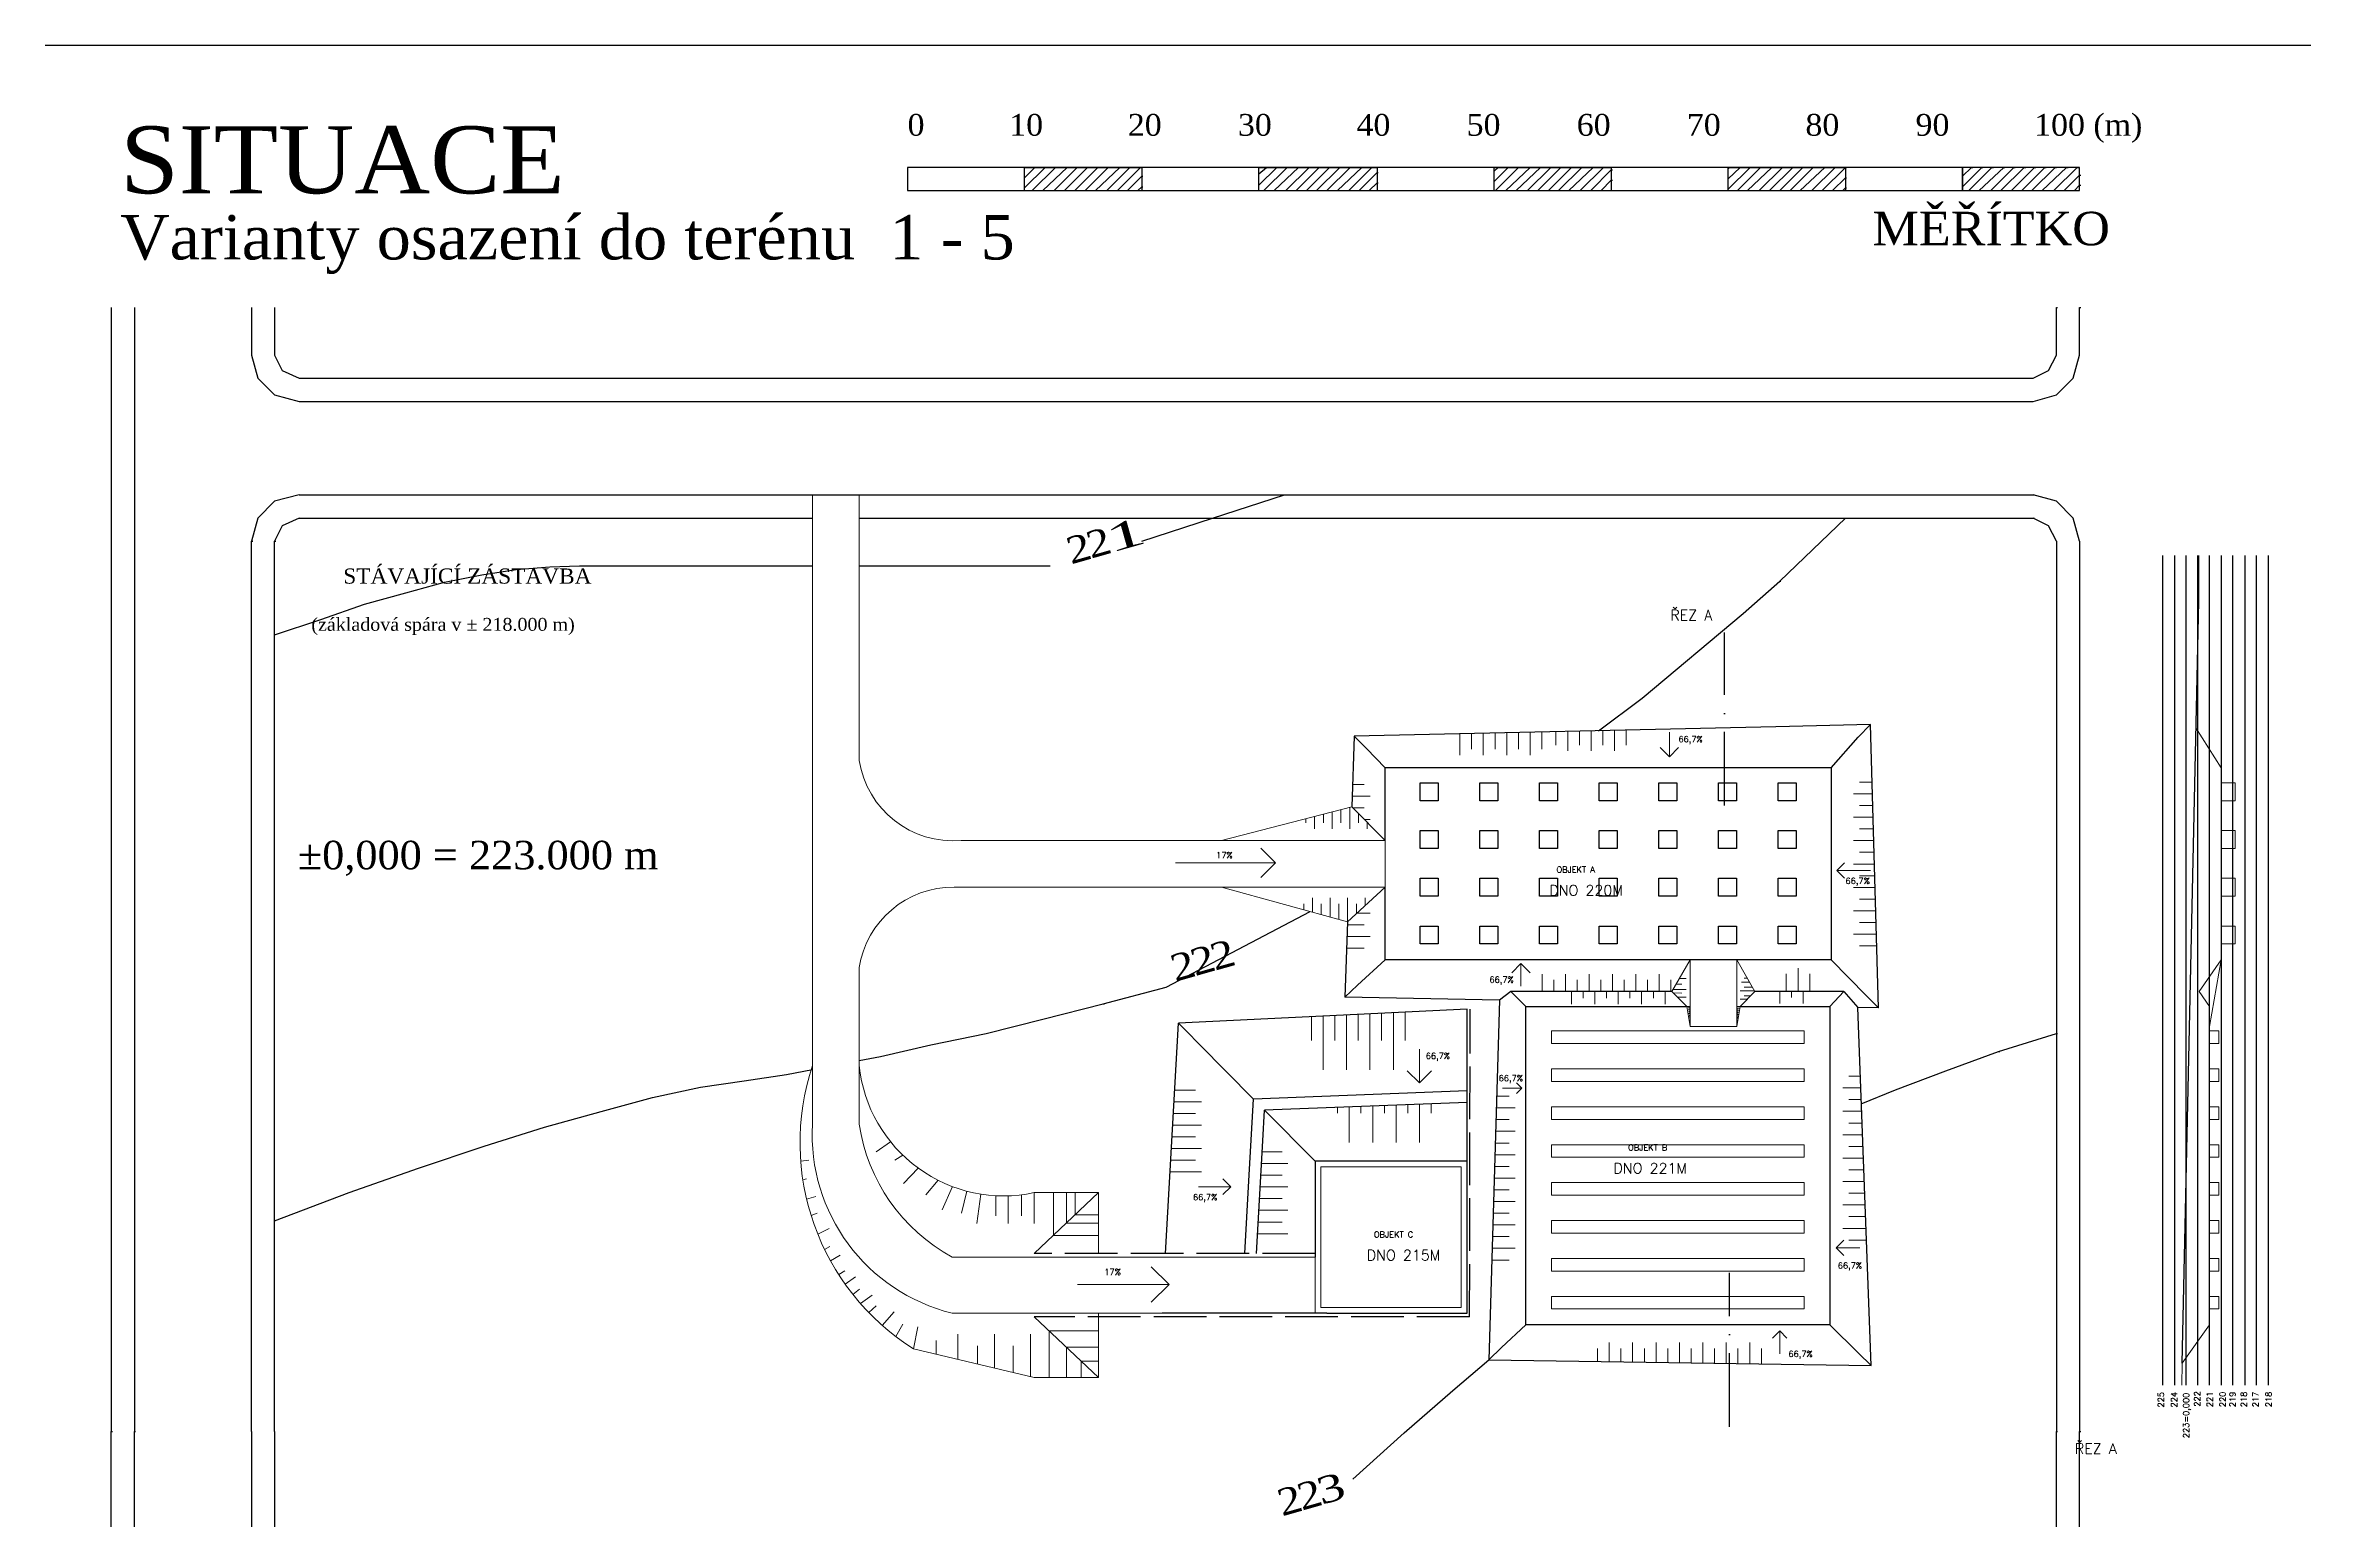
# Model space of a CAD drawing. Header units: millimetres. Extents: x -3518363 to 3223740, y -1530229 to 774657.
# Drawn here: x -3518363 to -3324778, y 188415 to 314490 of the extents above; entities that cross this region are included whole.
import ezdxf

# ---------------------------------------------------------------- set-up
doc = ezdxf.new("R2010")
doc.units = ezdxf.units.MM
doc.header["$LTSCALE"] = 15
doc.header["$MEASUREMENT"] = 0
doc.linetypes.add('ACAD_ISO02W100', pattern=[15, 12, -3])
doc.linetypes.add('ACAD_ISO10W100', pattern=[18, 12, -3, 0, -3])
doc.layers.get('0').update_dxf_attribs({"linetype": 'CONTINUOUS'})
doc.layers.get('DEFPOINTS').update_dxf_attribs({"linetype": 'CONTINUOUS'})
for name, color, linetype, lineweight in [('cesty', 7, 'CONTINUOUS', 15), ('obj 2 pasy', 141, 'ACAD_ISO10W100', 15), ('pažení', 220, 'ACAD_ISO02W100', 30), ('texty', 255, 'CONTINUOUS', 15), ('ŘEZ', 11, 'ACAD_ISO10W100', 15)]:
    doc.layers.add(name, color=color, linetype=linetype, lineweight=lineweight)
for name, color, linetype in [('HRANICE ZEMINY', 200, 'CONTINUOUS'), ('obj 1 patky', 130, 'CONTINUOUS'), ('objekt 1', 40, 'CONTINUOUS'), ('objekt 2', 70, 'CONTINUOUS'), ('objekt 3', 150, 'CONTINUOUS'), ('ŘEZ bílá', 251, 'ACAD_ISO10W100'), ('ŘEZ čerch', 10, 'ACAD_ISO10W100')]:
    doc.layers.add(name, color=color, linetype=linetype)
doc.layers.add('svahovaní', color=7, linetype='CONTINUOUS', lineweight=15, true_color=0xe3331c)
doc.styles.add('romans', font='romans.shx')
doc.styles.add('TIMESNEWROMAN', font='times.ttf')

msp = doc.modelspace()

# ---------------------------------------------------------------- linework, layer by layer
for p, q in [((-3518363.381, 314490.175), (-3324777.818, 314490.175)), ((-3496682.415, 276066.256), (-3348387.696, 276066.256)), ((-3496682.415, 274085.909), (-3452808.815, 274085.909)), ((-3448808.815, 274085.909), (-3373808.815, 274085.909)), ((-3373808.815, 274085.909), (-3348387.696, 274085.909)), ((-3434674.336, 270022.344), (-3432488.233, 270022.344))]:
    msp.add_line(p, q)
at = {"elevation": 0}
for points in [[(-3444678.962, 302093.717), (-3434674.336, 302093.717), (-3434674.336, 304048.346), (-3424669.716, 304048.346), (-3424669.716, 302093.717), (-3414665.096, 302093.717), (-3414665.096, 304048.346), (-3404557.605, 304048.346), (-3404557.605, 302093.717), (-3394552.972, 302093.717), (-3394552.972, 304048.346), (-3384548.365, 304048.346), (-3384548.365, 302093.717), (-3374543.732, 302093.717), (-3374543.732, 304048.346), (-3364539.113, 304048.346), (-3364539.113, 302093.717), (-3354534.493, 302093.717), (-3354534.493, 304048.346), (-3444678.962, 304048.346), (-3444678.962, 302093.717), (-3354431.622, 302093.717)], [(-3434674.336, 303173.889), (-3433799.892, 304048.346), (-3433697.021, 304048.346)], [(-3434674.336, 302299.459), (-3432925.461, 304048.346), (-3432822.59, 304048.346)], [(-3434031.365, 302093.717), (-3432051.018, 304048.346), (-3431922.416, 304048.346)], [(-3433131.204, 302093.717), (-3431047.985, 304048.346), (-3430945.114, 304048.346)], [(-3432153.902, 302093.717), (-3430173.542, 304048.346), (-3430070.671, 304048.346)], [(-3431279.445, 302093.717), (-3429299.098, 304048.346), (-3429170.509, 304048.346)], [(-3430379.297, 302093.717), (-3428424.668, 304048.346), (-3428296.079, 304048.346)], [(-3429504.854, 302093.717), (-3427524.506, 304048.346), (-3427421.622, 304048.346)], [(-3428630.41, 302093.717), (-3426547.192, 304048.346), (-3426444.321, 304048.346)], [(-3427653.108, 302093.717), (-3425672.748, 304048.346), (-3425544.159, 304048.346)], [(-3426752.934, 302093.717), (-3424772.587, 304048.346), (-3424669.716, 304048.346)], [(-3414665.096, 303508.247), (-3414022.125, 304048.346), (-3413893.523, 304048.346)], [(-3414665.096, 302530.919), (-3413121.964, 304048.346), (-3413019.093, 304048.346)], [(-3414227.881, 302093.717), (-3412247.534, 304048.346), (-3412144.649, 304048.346)], [(-3413353.437, 302093.717), (-3411270.206, 304048.346), (-3411141.617, 304048.346)], [(-3412350.405, 302093.717), (-3410370.057, 304048.346), (-3410267.186, 304048.346)], [(-3411475.961, 302093.717), (-3409495.614, 304048.346), (-3409392.73, 304048.346)], [(-3410601.517, 302093.717), (-3408621.17, 304048.346), (-3408518.299, 304048.346)], [(-3409727.087, 302093.717), (-3407746.74, 304048.346), (-3407643.856, 304048.346)], [(-3408852.643, 302093.717), (-3406872.283, 304048.346), (-3406743.694, 304048.346)], [(-3407952.482, 302093.717), (-3405869.264, 304048.346), (-3405766.393, 304048.346)], [(-3406975.167, 302093.717), (-3404994.82, 304048.346), (-3404891.936, 304048.346)], [(-3394552.972, 303739.707), (-3394218.641, 304048.346), (-3394115.757, 304048.346)], [(-3394552.972, 302839.558), (-3393344.184, 304048.346), (-3393241.313, 304048.346)], [(-3394450.101, 302093.717), (-3392469.754, 304048.346), (-3392341.165, 304048.346)], [(-3393549.953, 302093.717), (-3391466.721, 304048.346), (-3391363.837, 304048.346)], [(-3392675.496, 302093.717), (-3390592.278, 304048.346), (-3390489.407, 304048.346)], [(-3391698.194, 302093.717), (-3389717.847, 304048.346), (-3389614.963, 304048.346)], [(-3390823.751, 302093.717), (-3388843.391, 304048.346), (-3388714.802, 304048.346)], [(-3389923.59, 302093.717), (-3387943.242, 304048.346), (-3387840.371, 304048.346)], [(-3389049.159, 302093.717), (-3387068.799, 304048.346), (-3386965.928, 304048.346)], [(-3388174.702, 302093.717), (-3386091.484, 304048.346), (-3385962.895, 304048.346)], [(-3387197.401, 302093.717), (-3385217.054, 304048.346), (-3385088.452, 304048.346)], [(-3374543.732, 303945.475), (-3374440.861, 304048.346), (-3374312.272, 304048.346)], [(-3374543.732, 303071.018), (-3373540.7, 304048.346), (-3373437.816, 304048.346)], [(-3374543.732, 302196.588), (-3372666.256, 304048.346), (-3372563.385, 304048.346)], [(-3373772.173, 302093.717), (-3371791.826, 304048.346), (-3371688.955, 304048.346)], [(-3372897.729, 302093.717), (-3370814.498, 304048.346), (-3370685.909, 304048.346)], [(-3371894.697, 302093.717), (-3369914.35, 304048.346), (-3369811.479, 304048.346)], [(-3371020.253, 302093.717), (-3369039.906, 304048.346), (-3368937.022, 304048.346)], [(-3370145.81, 302093.717), (-3368165.463, 304048.346), (-3368062.592, 304048.346)], [(-3369271.379, 302093.717), (-3367291.032, 304048.346), (-3367188.161, 304048.346)], [(-3368396.936, 302093.717), (-3366287.987, 304048.346), (-3366185.116, 304048.346)], [(-3367393.903, 302093.717), (-3365413.556, 304048.346), (-3365310.685, 304048.346)], [(-3366519.46, 302093.717), (-3364539.113, 304048.346), (-3364436.228, 304048.346)], [(-3354534.493, 302093.717), (-3344529.873, 302093.717), (-3344529.873, 304048.346), (-3354534.493, 304048.346), (-3354534.493, 302093.717), (-3354431.622, 302093.717)], [(-3354534.493, 303302.504), (-3353762.933, 304048.346), (-3353660.049, 304048.346)], [(-3354534.493, 302402.33), (-3352888.49, 304048.346), (-3352785.606, 304048.346)], [(-3353994.393, 302093.717), (-3352014.046, 304048.346), (-3351885.457, 304048.346)], [(-3353094.245, 302093.717), (-3351011.014, 304048.346), (-3350908.13, 304048.346)], [(-3352116.917, 302093.717), (-3350136.57, 304048.346), (-3350033.699, 304048.346)], [(-3351242.487, 302093.717), (-3349262.14, 304048.346), (-3349133.538, 304048.346)], [(-3350342.326, 302093.717), (-3348387.696, 304048.346), (-3348259.094, 304048.346)], [(-3349467.882, 302093.717), (-3347487.535, 304048.346), (-3347384.664, 304048.346)], [(-3348593.451, 302093.717), (-3346613.104, 304048.346), (-3346510.22, 304048.346)], [(-3347718.995, 302093.717), (-3345635.777, 304048.346), (-3345507.188, 304048.346)], [(-3346715.975, 302093.717), (-3344735.628, 304048.346), (-3344632.744, 304048.346)], [(-3425878.503, 302093.717), (-3424669.716, 303302.504), (-3424566.845, 303302.504)], [(-3425004.06, 302093.717), (-3424669.716, 302402.33), (-3424566.845, 302402.33)], [(-3406100.724, 302093.717), (-3404557.605, 303611.118), (-3404454.721, 303611.118)], [(-3405226.293, 302093.717), (-3404557.605, 302736.687), (-3404454.721, 302736.687)], [(-3386297.226, 302093.717), (-3384548.365, 303842.604), (-3384445.481, 303842.604)], [(-3385422.796, 302093.717), (-3384548.365, 302968.147), (-3384445.481, 302968.147)], [(-3365645.016, 302093.717), (-3364539.113, 303173.889), (-3364436.228, 303173.889)], [(-3364744.868, 302093.717), (-3364539.113, 302299.459), (-3364436.228, 302299.459)], [(-3345841.532, 302093.717), (-3344529.873, 303405.375), (-3344426.989, 303405.375)], [(-3344967.088, 302093.717), (-3344529.873, 302530.919), (-3344426.989, 302530.919)], [(-3512730.96, 292089.084), (-3512730.96, 196029.298), (-3512628.082, 196029.298)], [(-3510750.613, 292089.084), (-3510750.613, 196029.298), (-3510647.735, 196029.298)], [(-3500745.986, 292089.084), (-3500745.986, 288025.518), (-3500205.894, 286045.171), (-3498765.639, 284630.641), (-3496682.415, 284064.824), (-3348490.567, 284064.824), (-3346510.22, 284630.641), (-3345069.959, 286045.171), (-3344529.873, 288025.518), (-3344529.873, 292089.084), (-3344426.989, 292089.084)], [(-3498765.639, 292089.084), (-3498765.639, 288025.518), (-3498122.669, 286713.86), (-3496682.415, 286045.171), (-3348490.567, 286045.171), (-3347178.908, 286713.86), (-3346510.22, 288025.518), (-3346510.22, 292089.084), (-3346407.336, 292089.084)], [(-3496682.415, 276066.256), (-3498765.639, 275526.157), (-3500205.894, 274085.909), (-3500745.986, 272105.562), (-3500643.115, 272105.562)], [(-3424669.716, 272105.562), (-3418625.803, 274085.909), (-3412468.676, 276066.256)], [(-3344529.873, 272105.562), (-3345069.959, 274085.909), (-3346510.22, 275526.157), (-3348490.567, 276066.256), (-3348387.696, 276066.256)], [(-3496682.415, 274085.909), (-3498122.669, 273417.221), (-3498765.639, 272105.562), (-3498662.762, 272105.562)], [(-3370145.81, 268710.685), (-3364539.113, 274085.909), (-3364436.228, 274085.909)], [(-3346510.22, 272105.562), (-3347178.908, 273417.221), (-3348490.567, 274085.909), (-3348387.696, 274085.909)], [(-3500745.986, 196029.298), (-3500745.986, 272105.562), (-3500643.115, 272105.562)], [(-3498765.639, 196029.298), (-3498765.639, 272105.562), (-3498662.762, 272105.562)], [(-3346510.22, 272105.562), (-3346510.22, 196029.298), (-3346407.336, 196029.298)], [(-3344529.873, 272105.562), (-3344529.873, 196029.298), (-3344426.989, 196029.298)], [(-3498765.639, 264107.02), (-3494804.939, 265418.679), (-3491075.711, 266730.338), (-3487552.232, 267707.639), (-3484260.226, 268607.814), (-3481071.091, 269250.784), (-3478113.429, 269687.986), (-3475258.638, 269919.473), (-3472712.474, 270022.344), (-3452808.815, 270022.344)], [(-3448808.815, 270022.344), (-3434571.464, 270022.344)], [(-3373279.763, 265923.408), (-3370145.81, 268710.685), (-3370042.939, 268710.685)], [(-3385630.13, 255923.489), (-3381899.317, 258706.052), (-3373279.763, 265923.408)], [(-3427961.722, 232575.747), (-3422586.497, 234015.994), (-3410268.54, 240459.311)], [(-3448808.815, 227738.803), (-3446993.653, 228074.953), (-3442698.608, 229077.972), (-3437966.355, 230055.3), (-3433131.204, 231264.088), (-3427961.722, 232575.747), (-3427858.851, 232575.747)], [(-3363177.926, 224031.761), (-3360244.074, 225220.149), (-3355949.023, 226866.165), (-3351448.229, 228512.155), (-3351345.358, 228512.155)], [(-3351448.229, 228512.155), (-3346510.22, 230055.3), (-3346407.336, 230055.3)], [(-3498765.639, 214032.472), (-3492387.37, 216450.035), (-3486472.046, 218533.266), (-3480865.342, 220410.742), (-3475695.86, 222056.732), (-3470860.722, 223368.391), (-3466462.8, 224577.179), (-3462373.51, 225451.635), (-3458644.282, 225991.735), (-3455017.926, 226557.526), (-3452808.815, 226984.618)], [(-3406640.823, 191965.719), (-3402242.901, 195926.427), (-3398076.464, 199527.046), (-3395011.396, 202174.148)], [(-3512730.96, 93925.573), (-3512730.96, 196029.298), (-3512628.082, 196029.298)], [(-3510750.613, 93925.573), (-3510750.613, 196029.298), (-3510647.735, 196029.298)], [(-3500745.986, 196029.298), (-3500745.986, 114011.972), (-3500205.894, 111928.748), (-3498765.639, 110488.493), (-3496682.415, 109948.401), (-3348490.567, 109948.401), (-3346510.22, 110488.493), (-3345069.959, 111928.748), (-3344529.873, 114011.972), (-3344529.873, 196029.298), (-3344426.989, 196029.298)], [(-3498765.639, 196029.298), (-3498765.639, 114011.972), (-3498122.669, 112597.436), (-3496682.415, 111928.748), (-3348490.567, 111928.748), (-3347178.908, 112597.436), (-3346510.22, 114011.972), (-3346510.22, 196029.298), (-3346407.336, 196029.298)]]:
    msp.add_lwpolyline(points, dxfattribs=at)
at = {"layer": 'cesty', "linetype": 'ByBlock', "extrusion": (1.93959e-16, -3.39308e-16, -1)}
for p, q in [((-3452808.815, 227306.607), (-3452808.815, 276066.256)), ((-3448808.815, 253385.277), (-3448808.815, 276066.256)), ((-3377808.815, 252746.607), (-3375808.815, 252746.607)), ((-3375808.815, 252746.607), (-3373808.815, 252746.607)), ((-3406727.975, 249415.767), (-3417858.815, 246546.607)), ((-3403858.815, 246546.607), (-3406727.975, 249415.767)), ((-3417858.815, 246546.607), (-3440090.448, 246546.607)), ((-3403858.815, 246546.607), (-3417858.815, 246546.607)), ((-3403858.815, 246546.607), (-3403858.815, 242546.607)), ((-3417858.815, 242546.607), (-3440698.815, 242546.607)), ((-3417858.815, 242546.607), (-3403858.815, 242546.607)), ((-3407078.747, 239582.13), (-3417858.815, 242546.607)), ((-3403858.815, 242546.607), (-3407078.747, 239582.13)), ((-3379373.433, 233635.939), (-3377808.815, 236346.607)), ((-3375808.815, 236346.607), (-3377808.815, 236346.607)), ((-3377808.815, 236346.607), (-3377808.815, 230646.607)), ((-3373808.815, 236346.607), (-3375808.815, 236346.607)), ((-3373808.815, 230646.607), (-3373808.815, 236346.607)), ((-3372288.925, 233635.939), (-3373808.815, 236346.607)), ((-3448808.815, 227306.607), (-3448808.815, 235677.937)), ((-3378098.815, 232346.607), (-3379373.433, 233635.939)), ((-3378098.815, 232346.607), (-3377808.815, 230646.607)), ((-3378098.815, 232346.607), (-3377808.815, 232346.607)), ((-3373518.815, 232346.607), (-3373808.815, 230646.607)), ((-3373518.815, 232346.607), (-3373808.815, 232346.607)), ((-3373518.815, 232346.607), (-3372288.925, 233635.939)), ((-3377808.815, 230646.607), (-3373808.815, 230646.607)), ((-3452808.815, 222306.607), (-3452808.815, 227306.607)), ((-3448808.815, 222306.607), (-3448808.815, 227306.607)), ((-3433858.815, 216446.607), (-3428358.815, 216446.607)), ((-3428358.815, 216446.607), (-3433858.815, 211236.607)), ((-3428358.815, 216446.607), (-3428358.815, 211236.607)), ((-3409858.815, 210946.607), (-3440858.815, 210946.607)), ((-3409858.815, 206146.607), (-3409858.815, 210946.607)), ((-3420428.815, 206146.607), (-3440858.815, 206146.607)), ((-3428358.815, 200646.607), (-3433858.815, 205846.607)), ((-3428358.815, 200646.607), (-3428358.815, 206146.607)), ((-3433858.815, 200646.607), (-3444180.022, 203094.5)), ((-3433858.815, 200646.607), (-3428358.815, 200646.607))]:
    msp.add_line(p, q, dxfattribs=at)
for centre, radius, start, end in [((3440793.815, 254626.607), 8110.556, 265.02492316, 351.19621357), ((3440793.815, 234436.607), 8110.556, 8.80378643, 90.67112826), ((3432985.574, 220727.649), 20886.445, 302.40952398, 18.36002892), ((3436470.37, 228571.682), 12403.131, 257.8450583, 354.14585678), ((3437124.668, 221406.33), 15709.964, 283.7504149, 3.285201), ((3433538.7, 224531.199), 15431.306, 298.31819505, 351.71130566)]:
    msp.add_arc(centre, radius, start, end, dxfattribs=at)
at = {"layer": 'DEFPOINTS', "linetype": 'ByBlock', "extrusion": (1.93959e-16, -3.39308e-16, -1)}
msp.add_line((-3335748.943, 201886.458), (-3334347.905, 266968.045), dxfattribs=at)
at = {"layer": 'HRANICE ZEMINY', "linetype": 'ByBlock', "lineweight": 20, "ltscale": 5}
for p, q in [((-3379580, 255790), (-3379580, 253700)), ((-3379580, 253700), (-3380360, 254480)), ((-3379580, 253700), (-3378800, 254480)), ((-3413240, 244640), (-3414495, 245895)), ((-3421790, 244640), (-3413240, 244640)), ((-3413240, 244640), (-3414495, 243385)), ((-3365280, 243980), (-3364620, 244640)), ((-3362400, 243980), (-3365280, 243980)), ((-3365280, 243980), (-3364620, 243320)), ((-3392260, 236020), (-3393040, 235240)), ((-3392260, 234090), (-3392260, 236020)), ((-3392260, 236020), (-3391480, 235240)), ((-3400940, 228710), (-3400940, 225830)), ((-3400940, 225830), (-3401980, 226870)), ((-3400940, 225830), (-3399900, 226870)), ((-3393840, 225380), (-3392190, 225380)), ((-3392190, 225380), (-3392640, 225830)), ((-3392190, 225380), (-3392640, 224930)), ((-3419810, 216950), (-3417060, 216950)), ((-3417060, 216950), (-3417730, 217620)), ((-3417060, 216950), (-3417730, 216280)), ((-3365340, 211740), (-3364685, 212395)), ((-3363300, 211740), (-3365340, 211740)), ((-3365340, 211740), (-3364685, 211085)), ((-3422330, 208600), (-3423850, 210120)), ((-3430170, 208600), (-3422330, 208600)), ((-3422330, 208600), (-3423850, 207080)), ((-3370150, 204640), (-3370770, 204020)), ((-3370150, 202660), (-3370150, 204640)), ((-3370150, 204640), (-3369530, 204020))]:
    msp.add_line(p, q, dxfattribs=at)
at = {"layer": 'obj 1 patky', "extrusion": (1.93959e-16, -3.39308e-16, -1), "elevation": 0}
for points in [[(3399343.815, 251466.607), (3399343.815, 249936.607), (3400873.815, 249936.607), (3400873.815, 251466.607)], [(3394243.815, 251466.607), (3394243.815, 249936.607), (3395773.815, 249936.607), (3395773.815, 251466.607)], [(3389143.815, 251466.607), (3389143.815, 249936.607), (3390673.815, 249936.607), (3390673.815, 251466.607)], [(3389143.815, 251466.607), (3389143.815, 249936.607), (3390673.815, 249936.607), (3390673.815, 251466.607)], [(3384043.815, 251466.607), (3384043.815, 249936.607), (3385573.815, 249936.607), (3385573.815, 251466.607)], [(3384043.815, 251466.607), (3384043.815, 249936.607), (3385573.815, 249936.607), (3385573.815, 251466.607)], [(3378943.815, 251466.607), (3378943.815, 249936.607), (3380473.815, 249936.607), (3380473.815, 251466.607)], [(3378943.815, 251466.607), (3378943.815, 249936.607), (3380473.815, 249936.607), (3380473.815, 251466.607)], [(3373843.815, 251466.607), (3373843.815, 249936.607), (3375373.815, 249936.607), (3375373.815, 251466.607)], [(3373843.815, 251466.607), (3373843.815, 249936.607), (3375373.815, 249936.607), (3375373.815, 251466.607)], [(3368743.815, 251466.607), (3368743.815, 249936.607), (3370273.815, 249936.607), (3370273.815, 251466.607)], [(3368743.815, 251466.607), (3368743.815, 249936.607), (3370273.815, 249936.607), (3370273.815, 251466.607)], [(3399343.815, 247386.607), (3399343.815, 245856.607), (3400873.815, 245856.607), (3400873.815, 247386.607)], [(3394243.815, 247386.607), (3394243.815, 245856.607), (3395773.815, 245856.607), (3395773.815, 247386.607)], [(3389143.815, 247386.607), (3389143.815, 245856.607), (3390673.815, 245856.607), (3390673.815, 247386.607)], [(3389143.815, 247386.607), (3389143.815, 245856.607), (3390673.815, 245856.607), (3390673.815, 247386.607)], [(3384043.815, 247386.607), (3384043.815, 245856.607), (3385573.815, 245856.607), (3385573.815, 247386.607)], [(3384043.815, 247386.607), (3384043.815, 245856.607), (3385573.815, 245856.607), (3385573.815, 247386.607)], [(3378943.815, 247386.607), (3378943.815, 245856.607), (3380473.815, 245856.607), (3380473.815, 247386.607)], [(3378943.815, 247386.607), (3378943.815, 245856.607), (3380473.815, 245856.607), (3380473.815, 247386.607)], [(3373843.815, 247386.607), (3373843.815, 245856.607), (3375373.815, 245856.607), (3375373.815, 247386.607)], [(3373843.815, 247386.607), (3373843.815, 245856.607), (3375373.815, 245856.607), (3375373.815, 247386.607)], [(3368743.815, 247386.607), (3368743.815, 245856.607), (3370273.815, 245856.607), (3370273.815, 247386.607)], [(3399343.815, 243306.607), (3399343.815, 241776.607), (3400873.815, 241776.607), (3400873.815, 243306.607)], [(3394243.815, 243306.607), (3394243.815, 241776.607), (3395773.815, 241776.607), (3395773.815, 243306.607)], [(3389143.815, 243306.607), (3389143.815, 241776.607), (3390673.815, 241776.607), (3390673.815, 243306.607)], [(3389143.815, 243306.607), (3389143.815, 241776.607), (3390673.815, 241776.607), (3390673.815, 243306.607)], [(3384043.815, 243306.607), (3384043.815, 241776.607), (3385573.815, 241776.607), (3385573.815, 243306.607)], [(3384043.815, 243306.607), (3384043.815, 241776.607), (3385573.815, 241776.607), (3385573.815, 243306.607)], [(3378943.815, 243306.607), (3378943.815, 241776.607), (3380473.815, 241776.607), (3380473.815, 243306.607)], [(3378943.815, 243306.607), (3378943.815, 241776.607), (3380473.815, 241776.607), (3380473.815, 243306.607)], [(3373843.815, 243306.607), (3373843.815, 241776.607), (3375373.815, 241776.607), (3375373.815, 243306.607)], [(3373843.815, 243306.607), (3373843.815, 241776.607), (3375373.815, 241776.607), (3375373.815, 243306.607)], [(3368743.815, 243306.607), (3368743.815, 241776.607), (3370273.815, 241776.607), (3370273.815, 243306.607)], [(3399343.815, 239226.607), (3399343.815, 237696.607), (3400873.815, 237696.607), (3400873.815, 239226.607)], [(3394243.815, 239226.607), (3394243.815, 237696.607), (3395773.815, 237696.607), (3395773.815, 239226.607)], [(3389143.815, 239226.607), (3389143.815, 237696.607), (3390673.815, 237696.607), (3390673.815, 239226.607)], [(3389143.815, 239226.607), (3389143.815, 237696.607), (3390673.815, 237696.607), (3390673.815, 239226.607)], [(3384043.815, 239226.607), (3384043.815, 237696.607), (3385573.815, 237696.607), (3385573.815, 239226.607)], [(3384043.815, 239226.607), (3384043.815, 237696.607), (3385573.815, 237696.607), (3385573.815, 239226.607)], [(3378943.815, 239226.607), (3378943.815, 237696.607), (3380473.815, 237696.607), (3380473.815, 239226.607)], [(3378943.815, 239226.607), (3378943.815, 237696.607), (3380473.815, 237696.607), (3380473.815, 239226.607)], [(3373843.815, 239226.607), (3373843.815, 237696.607), (3375373.815, 237696.607), (3375373.815, 239226.607)], [(3373843.815, 239226.607), (3373843.815, 237696.607), (3375373.815, 237696.607), (3375373.815, 239226.607)], [(3368743.815, 239226.607), (3368743.815, 237696.607), (3370273.815, 237696.607), (3370273.815, 239226.607)]]:
    msp.add_lwpolyline(points, close=True, dxfattribs=at)
at = {"layer": 'obj 2 pasy', "linetype": 'ByBlock', "extrusion": (1.93959e-16, -3.39308e-16, -1)}
for p, q in [((-3368058.815, 230266.607), (-3389658.815, 230266.607)), ((-3389658.815, 230266.607), (-3389658.815, 229186.607)), ((-3389658.815, 229186.607), (-3368058.815, 229186.607)), ((-3368058.815, 229186.607), (-3368058.815, 230266.607)), ((-3368058.815, 227026.607), (-3389658.815, 227026.607)), ((-3389658.815, 227026.607), (-3389658.815, 225946.607)), ((-3368058.815, 225946.607), (-3368058.815, 227026.607)), ((-3389658.815, 225946.607), (-3368058.815, 225946.607)), ((-3368058.815, 223786.607), (-3389658.815, 223786.607)), ((-3389658.815, 223786.607), (-3389658.815, 222706.607)), ((-3389658.815, 222706.607), (-3368058.815, 222706.607)), ((-3368058.815, 222706.607), (-3368058.815, 223786.607)), ((-3368058.815, 220546.607), (-3389658.815, 220546.607)), ((-3389658.815, 220546.607), (-3389658.815, 219466.607)), ((-3389658.815, 219466.607), (-3368058.815, 219466.607)), ((-3368058.815, 219466.607), (-3368058.815, 220546.607)), ((-3409358.815, 218646.607), (-3409358.815, 206646.607)), ((-3397358.815, 218646.607), (-3409358.815, 218646.607)), ((-3397358.815, 206646.607), (-3397358.815, 218646.607)), ((-3368058.815, 217306.607), (-3389658.815, 217306.607)), ((-3389658.815, 217306.607), (-3389658.815, 216226.607)), ((-3368058.815, 216226.607), (-3368058.815, 217306.607)), ((-3389658.815, 216226.607), (-3368058.815, 216226.607)), ((-3368058.815, 214066.607), (-3389658.815, 214066.607)), ((-3389658.815, 214066.607), (-3389658.815, 212986.607)), ((-3389658.815, 212986.607), (-3368058.815, 212986.607)), ((-3368058.815, 212986.607), (-3368058.815, 214066.607)), ((-3368058.815, 210826.607), (-3389658.815, 210826.607)), ((-3389658.815, 210826.607), (-3389658.815, 209746.607)), ((-3389658.815, 209746.607), (-3368058.815, 209746.607)), ((-3368058.815, 209746.607), (-3368058.815, 210826.607)), ((-3368058.815, 207586.607), (-3389658.815, 207586.607)), ((-3389658.815, 207586.607), (-3389658.815, 206506.607)), ((-3368058.815, 206506.607), (-3368058.815, 207586.607)), ((-3409358.815, 206646.607), (-3397358.815, 206646.607)), ((-3389658.815, 206506.607), (-3368058.815, 206506.607))]:
    msp.add_line(p, q, dxfattribs=at)
at = {"layer": 'objekt 1', "linetype": 'ByBlock', "extrusion": (1.93959e-16, -3.39308e-16, -1)}
for p, q in [((-3370476.62, 256263.328), (-3406512.545, 255455.17)), ((-3362407.626, 256444.287), (-3370476.62, 256263.328)), ((-3363439.336, 255355.445), (-3362407.626, 256444.287)), ((-3361697.673, 232237.143), (-3362407.626, 256444.287)), ((-3406512.545, 255455.17), (-3406727.975, 249415.767)), ((-3405459.814, 254386.64), (-3406512.545, 255455.17)), ((-3407078.747, 239582.13), (-3407308.365, 233144.97)), ((-3406217.757, 234174.813), (-3407308.365, 233144.97)), ((-3394089.819, 232881.87), (-3407308.365, 233144.97)), ((-3393122.022, 233635.939), (-3394089.819, 232881.87)), ((-3379373.433, 233635.939), (-3393122.022, 233635.939)), ((-3364675.027, 233635.939), (-3372288.925, 233635.939)), ((-3364675.027, 233635.939), (-3363484.404, 232272.706)), ((-3362763.657, 233292.453), (-3361697.673, 232237.143)), ((-3361697.673, 232237.143), (-3363484.404, 232272.706))]:
    msp.add_line(p, q, dxfattribs=at)
at = {"layer": 'objekt 1', "extrusion": (1.93959e-16, -3.39308e-16, -1)}
for p, q in [((-3403858.815, 252746.607), (-3405459.814, 254386.64)), ((-3365758.815, 252746.607), (-3363439.336, 255355.445)), ((-3365758.815, 252746.607), (-3403858.815, 252746.607)), ((-3403858.815, 246546.607), (-3403858.815, 252746.607)), ((-3365758.815, 252746.607), (-3365758.815, 236346.607)), ((-3403858.815, 236346.607), (-3403858.815, 242546.607)), ((-3403858.815, 236346.607), (-3406217.757, 234174.813)), ((-3377808.815, 236346.607), (-3403858.815, 236346.607)), ((-3365758.815, 236346.607), (-3377808.815, 236346.607)), ((-3365758.815, 236346.607), (-3362763.657, 233292.453))]:
    msp.add_line(p, q, dxfattribs=at)
at = {"layer": 'objekt 2', "linetype": 'ByBlock', "extrusion": (1.93959e-16, -3.39308e-16, -1)}
for p, q in [((-3394089.819, 232881.87), (-3395019.984, 202174.276)), ((-3392984.327, 233496.654), (-3393122.022, 233635.939)), ((-3362346.849, 201684.772), (-3363484.404, 232272.706)), ((-3393934.991, 203210.032), (-3395019.984, 202174.276)), ((-3395019.984, 202174.276), (-3362346.849, 201684.772)), ((-3363413.418, 202739.491), (-3362346.849, 201684.772))]:
    msp.add_line(p, q, dxfattribs=at)
at = {"layer": 'objekt 2', "extrusion": (1.93959e-16, -3.39308e-16, -1)}
for p, q in [((-3391858.815, 232346.607), (-3392984.327, 233496.654)), ((-3391858.815, 205146.607), (-3391858.815, 232346.607)), ((-3391858.815, 232346.607), (-3378098.815, 232346.607)), ((-3373518.815, 232346.607), (-3365858.815, 232346.607)), ((-3365858.815, 232346.607), (-3364675.027, 233635.939)), ((-3365858.815, 232346.607), (-3365858.815, 205146.607)), ((-3391858.815, 205146.607), (-3393934.991, 203210.032)), ((-3365858.815, 205146.607), (-3391858.815, 205146.607)), ((-3365858.815, 205146.607), (-3363413.418, 202739.491))]:
    msp.add_line(p, q, dxfattribs=at)
at = {"layer": 'objekt 3', "linetype": 'ByBlock', "extrusion": (1.93959e-16, -3.39308e-16, -1)}
for p, q in [((-3422641.486, 211236.607), (-3421530.579, 230916.214)), ((-3396858.815, 232126.607), (-3421530.579, 230916.214)), ((-3420826.197, 230206.393), (-3421530.579, 230916.214)), ((-3396858.815, 231126.607), (-3396858.815, 232126.607)), ((-3396858.815, 229626.607), (-3396858.815, 231126.607)), ((-3419769.623, 229141.662), (-3420826.197, 230206.393)), ((-3396858.815, 225146.607), (-3415112.976, 224449.059)), ((-3415508.019, 217450.917), (-3415112.976, 224449.059)), ((-3414314.219, 220884.065), (-3414166.8, 223495.577)), ((-3396858.815, 224146.607), (-3414166.8, 223495.577)), ((-3414858.815, 211236.607), (-3414314.219, 220884.065)), ((-3415858.815, 211236.607), (-3415508.019, 217450.917)), ((-3420428.815, 206146.607), (-3422928.815, 206146.607))]:
    msp.add_line(p, q, dxfattribs=at)
at = {"layer": 'objekt 3', "extrusion": (1.93959e-16, -3.39308e-16, -1)}
for p, q in [((-3415112.976, 224449.059), (-3419769.623, 229141.662)), ((-3396858.815, 218146.607), (-3396858.815, 229626.607)), ((-3409858.815, 219146.607), (-3414166.8, 223495.577)), ((-3396858.815, 219146.607), (-3409858.815, 219146.607)), ((-3409858.815, 219146.607), (-3409858.815, 210946.607)), ((-3396858.815, 206146.607), (-3396858.815, 218146.607)), ((-3408858.815, 206146.607), (-3420428.815, 206146.607)), ((-3408858.815, 206146.607), (-3396858.815, 206146.607))]:
    msp.add_line(p, q, dxfattribs=at)
at = {"layer": 'pažení', "linetype": 'ACAD_ISO02W100', "ltscale": 25, "extrusion": (1.93959e-16, -3.39308e-16, -1)}
for p, q in [((-3396648.815, 205846.607), (-3396605.5, 232139.035)), ((-3409858.815, 211236.607), (-3433858.815, 211236.607)), ((-3396648.815, 205846.607), (-3433858.815, 205846.607))]:
    msp.add_line(p, q, dxfattribs=at)
at = {"layer": 'svahovaní', "color": 0, "extrusion": (1.93959e-16, -3.39308e-16, -1)}
for p, q in [((-3397479.401, 255657.751), (-3397479.401, 253842.196)), ((-3396479.401, 255680.807), (-3396479.401, 254342.196)), ((-3395479.401, 255703.862), (-3395479.401, 253842.196)), ((-3394479.401, 255726.918), (-3394479.401, 254342.196)), ((-3393479.401, 255749.974), (-3393479.401, 253842.196)), ((-3392479.401, 255773.029), (-3392479.401, 254342.196)), ((-3391479.401, 255796.085), (-3391479.401, 253842.196)), ((-3390479.401, 255819.14), (-3390479.401, 254342.196)), ((-3389269.948, 255847.025), (-3389269.948, 254692.858)), ((-3388269.948, 255870.08), (-3388269.948, 254192.858)), ((-3387269.948, 255893.136), (-3387269.948, 254692.858)), ((-3386269.948, 255916.192), (-3386269.948, 254192.858)), ((-3385269.948, 255939.247), (-3385269.948, 254692.858)), ((-3384269.948, 255962.303), (-3384269.948, 254192.858)), ((-3383269.948, 255985.358), (-3383269.948, 254692.858)), ((-3406675.058, 250335.124), (-3405162.558, 250335.124)), ((-3406637.558, 251335.124), (-3405662.558, 251335.124)), ((-3362232.86, 250529.529), (-3363834.735, 250529.529)), ((-3362263.485, 251529.529), (-3363334.735, 251529.529)), ((-3410644.761, 248406.15), (-3410648.815, 248047.36)), ((-3409898.815, 248598.43), (-3409898.815, 247537.36)), ((-3409148.815, 248791.755), (-3409148.815, 248047.36)), ((-3408398.815, 248985.08), (-3408398.815, 247537.36)), ((-3407648.815, 249178.405), (-3407648.815, 248047.36)), ((-3406898.815, 249371.73), (-3406898.815, 247537.36)), ((-3406647.331, 249335.124), (-3405662.558, 249335.124)), ((-3406148.815, 248836.607), (-3406148.815, 248047.36)), ((-3405647.331, 248335.124), (-3405162.558, 248335.124)), ((-3405398.815, 248086.607), (-3405398.815, 247537.36)), ((-3362171.61, 248529.529), (-3363834.735, 248529.529)), ((-3362202.235, 249529.529), (-3363334.735, 249529.529)), ((-3362110.36, 246529.529), (-3363834.735, 246529.529)), ((-3362140.985, 247529.529), (-3363334.735, 247529.529)), ((-3362049.11, 244529.529), (-3363834.735, 244529.529)), ((-3362079.735, 245529.529), (-3363334.735, 245529.529)), ((-3361987.86, 242529.529), (-3363834.735, 242529.529)), ((-3362018.485, 243529.529), (-3363334.735, 243529.529)), ((-3410829.37, 240616.199), (-3410828.747, 241129.871)), ((-3410078.747, 240409.248), (-3410078.747, 241639.871)), ((-3409328.747, 240202.469), (-3409328.747, 241129.871)), ((-3408578.747, 239995.689), (-3408578.747, 241639.871)), ((-3407828.747, 239788.909), (-3407828.747, 241129.871)), ((-3407078.747, 239582.13), (-3407078.747, 241639.871)), ((-3406328.747, 240272.628), (-3406328.747, 241129.871)), ((-3406260.866, 240335.124), (-3405162.558, 240335.124)), ((-3405578.747, 240963.127), (-3405578.747, 241639.871)), ((-3361926.61, 240529.529), (-3363834.735, 240529.529)), ((-3361957.235, 241529.529), (-3363334.735, 241529.529)), ((-3407125.058, 238335.124), (-3405162.558, 238335.124)), ((-3407087.558, 239335.124), (-3405662.558, 239335.124)), ((-3361865.36, 238529.529), (-3363834.735, 238529.529)), ((-3361895.985, 239529.529), (-3363334.735, 239529.529)), ((-3407162.558, 237335.124), (-3405662.558, 237335.124)), ((-3361834.735, 237529.529), (-3363334.735, 237529.529)), ((-3390448.815, 233635.939), (-3390448.815, 235125.939)), ((-3389448.815, 233635.939), (-3389448.815, 234625.939)), ((-3388448.815, 233635.939), (-3388448.815, 235125.939)), ((-3387448.815, 233635.939), (-3387448.815, 234625.939)), ((-3386448.815, 233635.939), (-3386448.815, 235125.939)), ((-3385448.815, 233635.939), (-3385448.815, 234625.939)), ((-3384448.815, 233635.939), (-3384448.815, 235125.939)), ((-3383448.815, 233635.939), (-3383448.815, 234625.939)), ((-3382448.815, 233635.939), (-3382448.815, 235125.939)), ((-3381448.815, 233635.939), (-3381448.815, 234625.939)), ((-3380448.815, 233635.939), (-3380448.815, 235125.939)), ((-3379448.815, 233635.939), (-3379448.815, 234625.939)), ((-3379008.097, 234268.877), (-3378518.815, 234268.877)), ((-3378733.963, 234743.807), (-3378158.815, 234743.807)), ((-3372733.826, 234429.405), (-3373428.815, 234429.405)), ((-3373178.815, 234766.607), (-3372922.898, 234766.607)), ((-3369588.815, 233635.939), (-3369588.815, 235135.939)), ((-3368588.815, 233635.939), (-3368588.815, 235635.939)), ((-3367588.815, 233635.939), (-3367588.815, 235135.939)), ((-3387948.815, 233635.939), (-3387948.815, 232567.409)), ((-3386948.815, 233635.939), (-3386948.815, 233067.409)), ((-3385948.815, 233635.939), (-3385948.815, 232567.409)), ((-3384948.815, 233635.939), (-3384948.815, 233067.409)), ((-3383948.815, 233635.939), (-3383948.815, 232567.409)), ((-3382948.815, 233635.939), (-3382948.815, 233067.409)), ((-3381948.815, 233635.939), (-3381948.815, 232567.409)), ((-3380948.815, 233635.939), (-3380948.815, 233067.409)), ((-3379948.815, 233635.939), (-3379948.815, 232567.409)), ((-3379272.727, 233810.41), (-3378158.815, 233810.41)), ((-3379247.178, 233508.226), (-3378518.815, 233506.607)), ((-3378889.141, 233146.056), (-3378158.815, 233146.056)), ((-3372317.689, 233687.239), (-3373528.815, 233686.607)), ((-3372903.87, 232991.273), (-3373528.815, 232991.273)), ((-3372496.761, 234006.607), (-3373178.815, 234006.607)), ((-3372630.551, 233277.802), (-3373178.815, 233277.802)), ((-3370148.815, 233635.939), (-3370148.815, 232615.939)), ((-3369148.815, 233635.939), (-3369148.815, 233115.939)), ((-3368148.815, 233635.939), (-3368148.815, 232615.939)), ((-3410168.815, 231473.621), (-3410168.815, 229435.941)), ((-3409168.815, 231522.681), (-3409168.815, 226935.941)), ((-3408168.815, 231571.74), (-3408168.815, 229435.941)), ((-3407168.815, 231620.8), (-3407168.815, 226935.941)), ((-3406168.815, 231669.86), (-3406168.815, 229435.941)), ((-3405168.815, 231718.92), (-3405168.815, 226935.941)), ((-3404168.815, 231767.98), (-3404168.815, 229435.941)), ((-3403168.815, 231817.04), (-3403168.815, 226935.941)), ((-3402168.815, 231866.1), (-3402168.815, 229435.941)), ((-3377808.815, 232286.607), (-3377998.815, 232286.607)), ((-3377808.815, 232126.607), (-3377968.815, 232126.607)), ((-3377808.815, 231946.607), (-3377958.815, 231946.607)), ((-3377808.815, 231746.607), (-3377938.815, 231746.607)), ((-3377808.815, 231526.607), (-3377928.815, 231526.607)), ((-3377808.815, 231866.607), (-3377878.815, 231866.607)), ((-3377808.815, 231626.607), (-3377878.815, 231626.607)), ((-3377808.815, 232216.607), (-3377868.815, 232216.607)), ((-3377808.815, 232026.607), (-3377868.815, 232026.607)), ((-3377808.815, 231426.607), (-3377868.815, 231426.607)), ((-3373808.815, 232206.607), (-3373618.815, 232206.607)), ((-3373808.815, 232136.607), (-3373748.815, 232136.607)), ((-3373808.815, 232046.607), (-3373648.815, 232046.607)), ((-3373808.815, 231946.607), (-3373748.815, 231946.607)), ((-3373808.815, 231866.607), (-3373658.815, 231866.607)), ((-3373808.815, 231786.607), (-3373738.815, 231786.607)), ((-3373808.815, 231666.607), (-3373678.815, 231666.607)), ((-3373808.815, 231546.607), (-3373738.815, 231546.607)), ((-3373808.815, 231446.607), (-3373688.815, 231446.607)), ((-3373808.815, 231346.607), (-3373748.815, 231346.607)), ((-3421852.32, 225216.607), (-3420065.898, 225216.607)), ((-3394322.615, 224689.163), (-3393262.059, 224689.163)), ((-3363228.711, 225397.313), (-3364745.245, 225397.313)), ((-3363265.9, 226397.313), (-3364245.245, 226397.313)), ((-3421965.219, 223216.607), (-3420065.898, 223216.607)), ((-3421908.769, 224216.607), (-3419565.898, 224216.607)), ((-3407932.933, 223730.061), (-3407932.933, 223241.137)), ((-3406932.933, 223767.675), (-3406932.933, 220741.137)), ((-3405932.933, 223805.29), (-3405932.933, 223241.137)), ((-3404932.933, 223842.904), (-3404932.933, 220741.137)), ((-3403932.933, 223880.518), (-3403932.933, 223241.137)), ((-3402932.933, 223918.133), (-3402932.933, 220741.137)), ((-3401932.933, 223955.747), (-3401932.933, 223241.137)), ((-3400932.933, 223993.362), (-3400932.933, 220741.137)), ((-3399932.933, 224030.976), (-3399932.933, 223241.137)), ((-3394385.393, 222689.163), (-3393262.059, 222689.163)), ((-3394354.004, 223689.163), (-3392762.059, 223689.163)), ((-3363154.331, 223397.313), (-3364745.245, 223397.313)), ((-3363191.521, 224397.313), (-3364245.245, 224397.313)), ((-3446133.406, 220795.862), (-3447369.786, 219927.14)), ((-3422078.118, 221216.607), (-3420065.898, 221216.607)), ((-3422021.669, 222216.607), (-3419565.898, 222216.607)), ((-3394448.171, 220689.163), (-3393262.059, 220689.163)), ((-3394416.782, 221689.163), (-3392762.059, 221689.163)), ((-3363079.952, 221397.313), (-3364745.245, 221397.313)), ((-3363117.142, 222397.313), (-3364245.245, 222397.313)), ((-3453810.789, 219129.525), (-3453118.815, 219236.607)), ((-3445089.369, 219652.574), (-3445758.815, 219236.607)), ((-3422191.018, 219216.607), (-3420065.898, 219216.607)), ((-3422134.568, 220216.607), (-3419565.898, 220216.607)), ((-3414424.153, 218936.607), (-3412177.246, 218936.607)), ((-3414367.703, 219936.607), (-3412677.246, 219936.607)), ((-3394479.559, 219689.163), (-3392762.059, 219689.163)), ((-3363005.573, 219397.313), (-3364745.245, 219397.313)), ((-3363042.762, 220397.313), (-3364245.245, 220397.313)), ((-3453629.527, 217554.2), (-3453308.815, 217616.607)), ((-3443779.272, 218550.824), (-3445038.815, 217216.607)), ((-3442071.573, 217505.329), (-3443108.815, 216266.607)), ((-3440843.253, 216964.98), (-3441718.815, 214976.607)), ((-3422247.468, 218216.607), (-3419565.898, 218216.607)), ((-3414537.052, 216936.607), (-3412177.246, 216936.607)), ((-3414480.602, 217936.607), (-3412677.246, 217936.607)), ((-3394542.337, 217689.163), (-3392762.059, 217689.163)), ((-3394510.948, 218689.163), (-3393262.059, 218689.163)), ((-3362931.193, 217397.313), (-3364745.245, 217397.313)), ((-3362968.383, 218397.313), (-3364245.245, 218397.313)), ((-3453307.514, 215904.543), (-3452528.815, 216106.607)), ((-3439621.985, 216575.642), (-3440078.815, 214696.607)), ((-3438405.701, 216320.472), (-3438768.815, 213806.607)), ((-3437148.815, 216187.121), (-3437148.815, 214456.607)), ((-3436069.411, 216175.034), (-3436069.411, 213806.607)), ((-3434951.929, 216261.849), (-3434951.929, 214456.607)), ((-3433858.815, 216446.607), (-3433858.815, 213806.607)), ((-3432208.815, 216446.607), (-3432208.815, 212799.607)), ((-3431108.815, 216446.607), (-3431108.815, 213841.607)), ((-3430368.815, 216446.607), (-3430368.815, 214542.589)), ((-3414649.951, 214936.607), (-3412177.246, 214936.607)), ((-3414593.502, 215936.607), (-3412677.246, 215936.607)), ((-3394605.115, 215689.163), (-3392762.059, 215689.163)), ((-3394573.726, 216689.163), (-3393262.059, 216689.163)), ((-3362856.814, 215397.313), (-3364745.245, 215397.313)), ((-3362894.004, 216397.313), (-3364245.245, 216397.313)), ((-3452916.259, 214481.739), (-3452408.815, 214686.607)), ((-3452344.306, 212886.535), (-3451388.815, 213376.607)), ((-3431108.815, 213841.607), (-3428358.815, 213841.607)), ((-3430368.815, 214542.589), (-3428358.815, 214542.589)), ((-3414706.401, 213936.607), (-3412677.246, 213936.607)), ((-3394667.893, 213689.163), (-3392762.059, 213689.163)), ((-3394636.504, 214689.163), (-3393262.059, 214689.163)), ((-3362782.435, 213397.313), (-3364745.245, 213397.313)), ((-3362819.624, 214397.313), (-3364245.245, 214397.313)), ((-3451772.186, 211600.394), (-3451318.815, 211836.607)), ((-3451270.244, 210632.382), (-3450428.815, 211096.607)), ((-3432208.815, 212799.607), (-3428358.815, 212799.607)), ((-3414762.851, 212936.607), (-3412177.246, 212936.607)), ((-3394730.671, 211689.163), (-3392762.059, 211689.163)), ((-3394699.282, 212689.163), (-3393262.059, 212689.163)), ((-3362745.245, 212397.313), (-3364245.245, 212397.313)), ((-3450562.097, 209444.501), (-3450038.815, 209776.607)), ((-3450009.784, 208627.242), (-3449118.815, 209266.607)), ((-3394762.059, 210689.163), (-3393262.059, 210689.163)), ((-3449352.309, 207751.765), (-3448798.815, 208196.607)), ((-3448694.634, 206962.874), (-3447708.815, 207686.607)), ((-3447993.73, 206201.85), (-3447358.815, 206786.607)), ((-3446848.224, 205104.892), (-3445838.815, 206266.607)), ((-3445685.396, 204145.788), (-3445098.815, 205216.607)), ((-3444180.022, 203094.5), (-3443808.815, 204976.607)), ((-3442241.623, 202634.768), (-3442241.623, 203826.607)), ((-3440378.815, 202192.964), (-3440378.815, 204366.607)), ((-3438708.815, 201796.888), (-3438708.815, 203366.607)), ((-3437238.815, 201448.246), (-3437238.815, 204366.607)), ((-3435658.815, 201073.516), (-3435658.815, 203366.607)), ((-3434188.815, 200724.874), (-3434188.815, 204366.607)), ((-3432578.815, 200646.607), (-3432578.815, 204636.426)), ((-3432578.815, 204636.426), (-3428358.815, 204636.426)), ((-3384718.03, 202019.934), (-3384718.03, 203637.52)), ((-3382718.03, 201989.97), (-3382718.03, 203637.52)), ((-3380718.03, 201960.007), (-3380718.03, 203637.52)), ((-3378718.03, 201930.043), (-3378718.03, 203637.52)), ((-3376718.03, 201900.079), (-3376718.03, 203637.52)), ((-3374718.03, 201870.116), (-3374718.03, 203637.52)), ((-3372718.03, 201840.152), (-3372718.03, 203637.52)), ((-3431108.815, 200646.607), (-3431108.815, 203246.607)), ((-3431108.815, 203246.607), (-3428358.815, 203246.607)), ((-3429838.815, 200646.607), (-3429838.815, 202045.88)), ((-3429838.815, 202045.88), (-3428358.815, 202045.88)), ((-3385718.03, 202034.916), (-3385718.03, 203137.52)), ((-3383718.03, 202004.952), (-3383718.03, 203137.52)), ((-3381718.03, 201974.989), (-3381718.03, 203137.52)), ((-3379718.03, 201945.025), (-3379718.03, 203137.52)), ((-3377718.03, 201915.061), (-3377718.03, 203137.52)), ((-3375718.03, 201885.097), (-3375718.03, 203137.52)), ((-3373718.03, 201855.134), (-3373718.03, 203137.52)), ((-3371718.03, 201825.17), (-3371718.03, 203137.52))]:
    msp.add_line(p, q, dxfattribs=at)
at = {"layer": 'ŘEZ', "linetype": 'ByBlock', "extrusion": (1.93959e-16, -3.39308e-16, -1)}
for p, q in [((-3334347.905, 266968.045), (-3334347.905, 270906.607)), ((-3334580.471, 256164.827), (-3334347.905, 266968.045)), ((-3332418.815, 252746.607), (-3334580.471, 256164.827)), ((-3332418.815, 252746.607), (-3332418.815, 236346.607)), ((-3332418.815, 251466.607), (-3331218.815, 251466.607)), ((-3331218.815, 249936.607), (-3332418.815, 249936.607)), ((-3331218.815, 251466.607), (-3331218.815, 249936.607)), ((-3332418.815, 247386.607), (-3331218.815, 247386.607)), ((-3331218.815, 245856.607), (-3332418.815, 245856.607)), ((-3331218.815, 247386.607), (-3331218.815, 245856.607)), ((-3332418.815, 243306.607), (-3331218.815, 243306.607)), ((-3331218.815, 243306.607), (-3331218.815, 241776.607)), ((-3331218.815, 241776.607), (-3332418.815, 241776.607)), ((-3332418.815, 239226.607), (-3331218.815, 239226.607)), ((-3331218.815, 239226.607), (-3331218.815, 237696.607)), ((-3332418.815, 236346.607), (-3334309.692, 233635.939)), ((-3333418.815, 230646.607), (-3332418.815, 236346.607)), ((-3331218.815, 237696.607), (-3332418.815, 237696.607)), ((-3333418.815, 232346.607), (-3334309.692, 233635.939)), ((-3333418.815, 232346.607), (-3333418.815, 205157.718)), ((-3333418.815, 230266.607), (-3332618.815, 230266.607)), ((-3333418.815, 229186.607), (-3332618.815, 229186.607)), ((-3332618.815, 230266.607), (-3332618.815, 229186.607)), ((-3333418.815, 227026.607), (-3332618.815, 227026.607)), ((-3332618.815, 227026.607), (-3332618.815, 225946.607)), ((-3333418.815, 225946.607), (-3332618.815, 225946.607)), ((-3333418.815, 223786.607), (-3332618.815, 223786.607)), ((-3332618.815, 222706.607), (-3333418.815, 222706.607)), ((-3332618.815, 223786.607), (-3332618.815, 222706.607)), ((-3333418.815, 220546.607), (-3332618.815, 220546.607)), ((-3333418.815, 219466.607), (-3332618.815, 219466.607)), ((-3332618.815, 220546.607), (-3332618.815, 219466.607)), ((-3333418.815, 217306.607), (-3332618.815, 217306.607)), ((-3332618.815, 217306.607), (-3332618.815, 216226.607)), ((-3333418.815, 216226.607), (-3332618.815, 216226.607)), ((-3333418.815, 214066.607), (-3332618.815, 214066.607)), ((-3333418.815, 212986.607), (-3332618.815, 212986.607)), ((-3332618.815, 214066.607), (-3332618.815, 212986.607)), ((-3333418.815, 210826.607), (-3332618.815, 210826.607)), ((-3333418.815, 209746.607), (-3332618.815, 209746.607)), ((-3332618.815, 210826.607), (-3332618.815, 209746.607)), ((-3333418.815, 207586.607), (-3332618.815, 207586.607)), ((-3332618.815, 207586.607), (-3332618.815, 206506.607)), ((-3333418.815, 206506.607), (-3332618.815, 206506.607)), ((-3335748.943, 201886.458), (-3333418.815, 205157.718)), ((-3335789.627, 199996.607), (-3335748.943, 201886.458))]:
    msp.add_line(p, q, dxfattribs=at)
at = {"layer": 'ŘEZ bílá', "color": 250, "linetype": 'ByBlock', "true_color": 0x1a1a1a, "extrusion": (1.93959e-16, -3.39308e-16, -1)}
for p, q in [((-3337418.815, 199996.607), (-3337418.815, 270906.607)), ((-3336418.815, 270906.607), (-3336418.815, 199996.607)), ((-3335418.815, 199996.607), (-3335418.815, 270906.607)), ((-3334418.815, 199996.607), (-3334418.815, 270906.607)), ((-3333418.815, 199996.607), (-3333418.815, 270906.607)), ((-3332418.815, 270906.607), (-3332418.815, 199996.607)), ((-3331418.815, 199996.607), (-3331418.815, 270906.607)), ((-3330418.815, 270906.607), (-3330418.815, 199996.607)), ((-3329418.815, 199996.607), (-3329418.815, 270906.607)), ((-3328418.815, 270906.607), (-3328418.815, 199996.607))]:
    msp.add_line(p, q, dxfattribs=at)
at = {"layer": 'ŘEZ čerch', "ltscale": 35, "extrusion": (1.93959e-16, -3.39308e-16, -1)}
for p, q in [((-3374868.815, 249529.107), (-3374868.815, 264304.107)), ((-3374438.815, 196436.607), (-3374438.815, 209586.607))]:
    msp.add_line(p, q, dxfattribs=at)

# ---------------------------------------------------------------- texts
at = {"attachment_point": 7, "style": 'TIMESNEWROMAN'}
for s, insert, char_height, width in [('\\W1.03;0\\~\\~\\~\\~\\~\\~\\~\\~\\~\\~10\\~\\~\\~\\~\\~\\~\\~\\~\\~\\~20\\~\\~\\~\\~\\~\\~\\~\\~\\~30\\~\\~\\~\\~\\~\\~\\~\\~\\~\\~40\\~\\~\\~\\~\\~\\~\\~\\~\\~50\\~\\~\\~\\~\\~\\~\\~\\~\\~60\\~\\~\\~\\~\\~\\~\\~\\~\\~70\\~\\~\\~\\~\\~\\~\\~\\~\\~\\~80\\~\\~\\~\\~\\~\\~\\~\\~\\~90\\~\\~\\~\\~\\~\\~\\~\\~\\~\\~100\\~(m)', (-3444678.962, 306157.413), 1861.033775, 104185.90222), ('\\W1.04;SITUACE', (-3511959.394, 301759.49), 5726.35125, 39233.21061), ('\\W1.02;Varianty\\~osazení\\~do\\~terénu\\~\\~1\\~-\\~5', (-3511959.394, 294943.992), 3793.6648, 76615.21395), ('\\W1.03;MĚŘÍTKO', (-3362224.421, 297361.568), 2863.1607, 21087.58593), ('\\W1.02;STÁVAJÍCÍ\\~ZÁSTAVBA', (-3492899.374, 268459.503), 1293.94102, 21321.5671), ('{\\W1.03;(základová\\~spára\\~v\\~±\\~218.000\\~m)}', (-3495630.79, 264100.862), 1099.86018, 22340.96115), ('{\\W1.03;±\\fTimes New Roman|b0|i0|c238|p18;0,000 =\\fTimes New Roman|b0|i0|c0|p18;\\~2\\fTimes New Roman|b0|i0|c238|p18;23\\fTimes New Roman|b0|i0|c0|p18;.000\\~m}', (-3496785.292, 243507.222), 2433.709411, 49434.83592)]:
    msp.add_mtext(s, dxfattribs=dict(at, insert=insert, char_height=char_height, width=width))
at = {"char_height": 2289.8356, "attachment_point": 7, "rotation": 15.80019522, "style": 'TIMESNEWROMAN'}
for s, insert, width in [('\\W1.16;2', (-3429016.281, 270614.036), 3047.34523), ('\\W1.95;1', (-3427344.56, 271102.83), 3945.50577), ('\\W1.16;2', (-3430713.641, 270125.346), 3047.34523), ('\\W1.16;2', (-3421815.278, 234453.798), 3047.34523), ('\\W1.16;2', (-3420117.957, 234942.514), 3047.34523), ('\\W1.16;2', (-3418420.558, 235405.33), 3047.34523), ('\\W1.16;2', (-3410988.03, 189266.177), 3047.34523), ('\\W1.35;3', (-3409316.23, 189729.084), 3263.01579), ('\\W1.16;2', (-3412685.39, 188777.487), 3047.34523)]:
    msp.add_mtext(s, dxfattribs=dict(at, insert=insert, width=width))
at = {"layer": 'texty', "ltscale": 20, "extrusion": (1.93959e-16, -3.39308e-16, -1), "style": 'romans', "text_generation_flag": 2}
for s, height, p in [('ŘEZ A', 890.0917, (3379498.815, 265346.607)), ('66,7%%%', 514.897, (3378809.937, 254940)), ('17%%%', 514.897, (3418309.937, 245030)), ('OBJEKT A', 514.897, (3389229.937, 243794.04)), ('DNO 220M', 890.0917, (3389838.815, 241836.607)), ('66,7%%%', 514.897, (3364529.937, 242830)), ('66,7%%%', 514.897, (3394959.937, 234390)), ('66,7%%%', 514.897, (3400399.937, 227870)), ('66,7%%%', 514.897, (3394169.937, 225970)), ('DNO 221M', 890.0917, (3384358.815, 218086.607)), ('OBJEKT B', 514.897, (3383108.815, 220044.04)), ('66,7%%%', 514.897, (3420289.937, 215800)), ('OBJEKT C', 514.897, (3404829.937, 212614.04)), ('DNO 215M', 890.0917, (3405438.815, 210656.607)), ('17%%%', 514.897, (3427869.937, 209410)), ('66,7%%%', 514.897, (3365189.937, 209960)), ('66,7%%%', 514.897, (3369409.937, 202410)), ('ŘEZ A', 890.0917, (3344928.815, 194126.607))]:
    msp.add_text(s, height=height, dxfattribs=at).set_placement(p)
for s, p in [('222', (3334208.815, 198156.607)), ('225', (3337318.815, 198086.607)), ('224', (3336198.815, 198086.607)), ('223=0,000', (3335168.815, 195466.607)), ('221', (3333148.815, 198116.607)), ('220', (3332048.815, 198116.607)), ('219', (3331198.815, 198116.607)), ('218', (3330238.815, 198116.607)), ('217', (3329238.815, 198116.607)), ('218', (3328118.815, 198116.607))]:
    msp.add_text(s, height=514.897, rotation=270, dxfattribs=at).set_placement(p)

doc.saveas('drawing.dxf')
